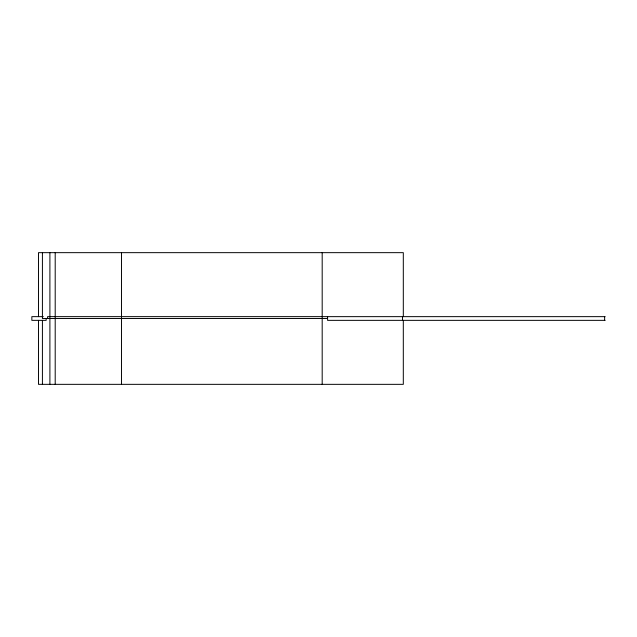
<?xml version="1.0" encoding="UTF-8"?>
<svg xmlns="http://www.w3.org/2000/svg" width="637" height="637" viewBox="0 0 637 637"><rect width="100%" height="100%" fill="white"/><g stroke="black" fill="none" stroke-linecap="round" stroke-linejoin="round"><path stroke-width="0.96" d="M43.3 316.645L31.85 316.645L31.85 320.355L46.159 320.355L46.159 318.5M605.15 316.645L47.584 316.645L47.584 318.5M327.593 318.5L42.416 318.5L42.416 252.658M605.15 320.355L327.593 320.355L327.593 316.645M604.64 316.645L604.64 320.355M403.309 316.645L403.309 252.658L38.483 252.658L38.483 316.645M403.309 320.355L403.309 384.342L38.483 384.342L38.483 320.355M402.473 316.645L402.473 320.355M322.187 252.658L322.187 384.342M121.508 252.658L121.508 384.342M55.204 252.658L55.204 384.342M49.901 252.658L49.901 384.342M42.416 320.355L42.416 384.342"/></g></svg>
